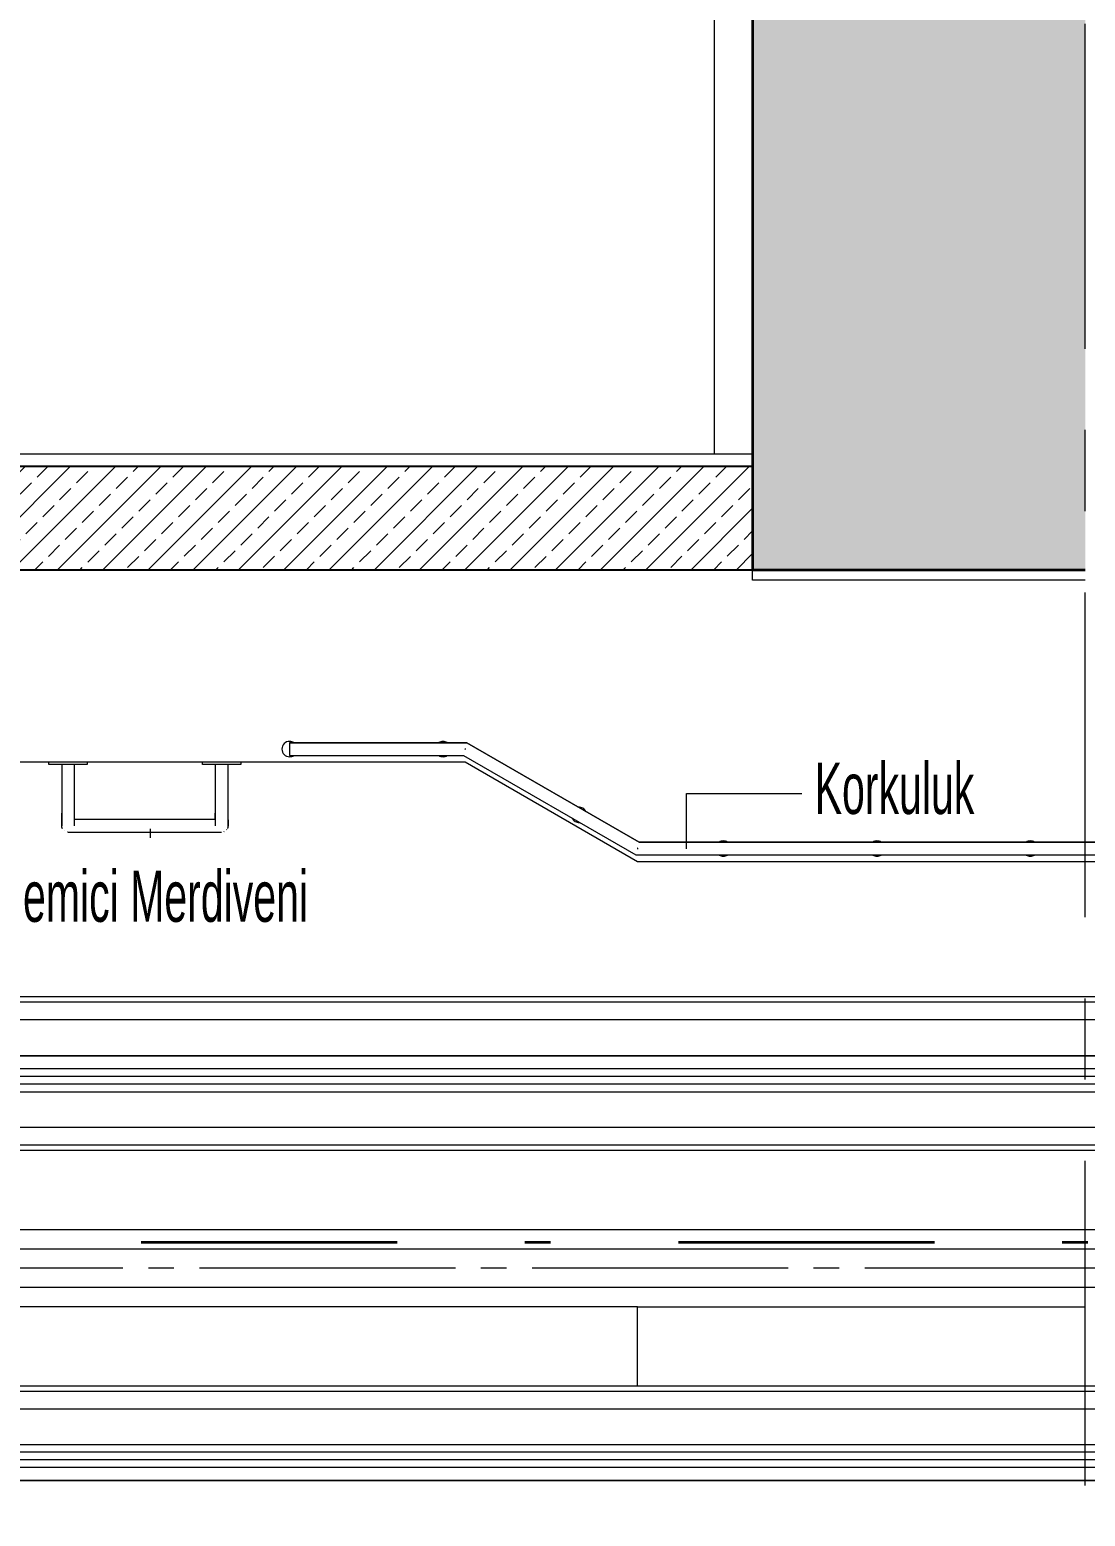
# Model space of a CAD drawing. Header units: metres. Extents: x 8 to 325, y -31 to 15.
# Drawn here: x 115.47 to 119.59, y -17.97 to -12.16 of the extents above; entities that cross this region are included whole.
import ezdxf

# ---------------------------------------------------------------- set-up
doc = ezdxf.new("R2010")
doc.units = ezdxf.units.M
for name, pattern in [('Dash dot', [2.1, 1, -0.5, 0.1, -0.5]), ('Grid Line', [2.2225, 1.27, -0.3175, 0.3175, -0.3175]), ('HAT AKSI', [1.12, 1, -0.06, 0, -0.06])]:
    doc.linetypes.add(name, pattern=pattern)
for name, color, linetype, lineweight in [('A-DETY-AKS', 7, 'Continuous', 9), ('A-DETY-ETKT', 7, 'Continuous', 9), ('A-DETY-YAZI', 7, 'Continuous', 9), ('A-DOSM', 7, 'Continuous', 9), ('A-DUVR', 7, 'Continuous', 9), ('A-DUVR-TARM', 7, 'Continuous', 35), ('A-KORK', 7, 'Continuous', 9), ('A-MODL', 7, 'Continuous', 9), ('A-ÇZGI-INCE', 7, 'Continuous', 9)]:
    doc.layers.add(name, color=color, linetype=linetype, lineweight=lineweight)
doc.layers.add('A-ÇZGI', color=7, linetype='Continuous', lineweight=9, true_color=0x00a600)
doc.styles.add('Arial Narrow_1', font='ARIALN.TTF', dxfattribs={"width": 0.7, "height": 0.2})
pattern_1 = [(45, (0, 0), (-0.08845199, 0.08845199), []), (45, (0.08846, 0), (-0.08845199, 0.08845199), [0.06255, -0.03127])]

# ---------------------------------------------------------------- blocks, each defined once
blk = doc.blocks.new('A TÜNELİ - A TÜNELİ-4331034-_1_13_4_13_ PERON KATI _FFL_')
at = {"layer": 'A-MODL', "true_color": 0x787878}
h = blk.add_hatch(dxfattribs=at)
h.set_pattern_fill('FP_112', color=8, style=0, pattern_type=2)
h.set_pattern_definition(pattern_1)
h.paths.add_polyline_path([(-195.3, -19.9341), (-186.5, -19.9341), (-186.5, -19.5302), (-195.3, -19.5302), (-195.3, -19.72)])
h.paths.add_polyline_path([(-186.65, -14.2698), (-186.5, -14.2698), (-186.5, -13.866), (-195.3, -13.866), (-195.3, -14.2698), (-187.0903, -14.2698)])
at = {"layer": 'A-MODL', "color": 8, "true_color": 0x808080}
blk.add_line((-186.5, -13.8183), (-195.3, -13.8183), dxfattribs=at)
at = {"layer": 'A-MODL', "lineweight": 25}
for p, q in [((-186.5, -13.866), (-195.3, -13.866)), ((-186.5, -14.2698), (-186.5, -13.866)), ((-195.3, -14.2698), (-186.5, -14.2698))]:
    blk.add_line(p, q, dxfattribs=at)
blk = doc.blocks.new('IC-TKN-M7-S23-000-10-A1-32-K-T-6C-200_rvt-1-_1_13_4_13_ PERON KATI _FFL_')
at = {"layer": 'A-DUVR-TARM', "lineweight": 9, "true_color": 0x787878}
h = blk.add_hatch(dxfattribs=at)
h.set_pattern_fill('FP_112', color=8, style=0, pattern_type=2)
h.set_pattern_definition(pattern_1)
h.paths.add_polyline_path([(-185.2, -22), (-185.2, -19.5302), (-186.5, -19.5302), (-186.5, -22), (-186.3437, -22)])
h.paths.add_polyline_path([(-186.5, -14.2698), (-185.2, -14.2698), (-185.2, -2.7302), (-186.5, -2.7302), (-186.5, -14.1083)])
h.paths.add_polyline_path([(-185.6726, 2.5302), (-185.2, 2.5302), (-185.2, 5), (-186.5, 5), (-186.5, 2.5302), (-186.2267, 2.5302)])
at = {"layer": 'A-DUVR', "lineweight": 35}
for p, q in [((-186.5, -2.7302), (-186.5, -14.2698)), ((-186.5, -14.2698), (-185.2, -14.2698))]:
    blk.add_line(p, q, dxfattribs=at)
at = {"layer": 'A-ÇZGI', "color": 7}
blk.add_line((-186.65, -12.0618), (-186.65, -13.8192), dxfattribs=at)
at = {"layer": 'A-MODL', "color": 8, "lineweight": 9, "true_color": 0x808080}
blk.add_blockref('A TÜNELİ - A TÜNELİ-4331034-_1_13_4_13_ PERON KATI _FFL_', (0, 0), dxfattribs=at)
blk = doc.blocks.new('D1030_70_Ray - Ray-3446562-_1_13_4_13_ PERON KATI _FFL_')
at = {"layer": 'A-ÇZGI', "color": 8, "true_color": 0x808080}
for p, q in [((-195.3, -15.9389), (14.4, -15.9389)), ((-195.3, -15.9589), (14.4, -15.9589)), ((-195.3, -16.0288), (14.4, -16.0288)), ((-195.3, -16.169), (14.4, -16.169)), ((-195.3, -16.1705), (14.4, -16.1705)), ((-195.3, -16.3104), (14.4, -16.3104)), ((-195.3, -16.449), (14.4, -16.449)), ((-195.3, -16.5189), (14.4, -16.5189)), ((-195.3, -16.5389), (14.4, -16.5389)), ((-195.3, -16.849), (-183.0248, -16.849)), ((-195.3, -16.925), (-182.2, -16.925)), ((-195.3, -17.075), (-182.8508, -17.075)), ((-195.3, -17.151), (-186.95, -17.151)), ((-186.95, -17.1529), (-186.95, -17.151)), ((-186.95, -17.4611), (-186.95, -17.1529)), ((-185.2, -17.1529), (-186.95, -17.1529)), ((-195.3, -17.4611), (14.4, -17.4611)), ((-195.3, -17.4811), (14.4, -17.4811)), ((-195.3, -17.551), (14.4, -17.551)), ((-195.3, -17.6896), (-183.061, -17.6896)), ((-195.3, -17.8295), (-183.1501, -17.8295)), ((-195.3, -17.831), (-183.1486, -17.831))]:
    blk.add_line(p, q, dxfattribs=at)
blk = doc.blocks.new('Railing - 50 x 12mm-V64-_1_13_4_13_ PERON KATI _FFL_')
at = {"layer": 'A-KORK'}
for start, end in [(360, 180), (180, 213.08574), (326.91426, 360)]:
    blk.add_arc((0, 0), 0.03, start, end, dxfattribs=at)
blk = doc.blocks.new('Railing - 50 x 12mm-V65-_1_13_4_13_ PERON KATI _FFL_')
at = {"layer": 'A-KORK'}
for start, end in [(146.91426, 180), (360, 33.08574)]:
    blk.add_arc((0, 0), 0.03, start, end, dxfattribs=at)
blk = doc.blocks.new('Railing - 50 x 12mm-V66-_1_13_4_13_ PERON KATI _FFL_')
at = {"layer": 'A-KORK'}
for start, end in [(146.91426, 180), (180, 213.08574), (360, 33.08574), (326.91426, 360)]:
    blk.add_arc((0, 0), 0.03, start, end, dxfattribs=at)
blk = doc.blocks.new('Railing - 50 x 12mm-V67-_1_13_4_13_ PERON KATI _FFL_')
at = {"layer": 'A-KORK'}
for start, end in [(146.91426, 180), (180, 213.08574), (360, 33.08574), (326.91426, 360)]:
    blk.add_arc((0, 0), 0.03, start, end, dxfattribs=at)
blk = doc.blocks.new('Railing - 50 x 12mm-V68-_1_13_4_13_ PERON KATI _FFL_')
at = {"layer": 'A-KORK'}
for start, end in [(146.91426, 180), (180, 213.08574), (360, 33.08574), (326.91426, 360)]:
    blk.add_arc((0, 0), 0.03, start, end, dxfattribs=at)
blk = doc.blocks.new('Railing - 50 x 12mm-V69-_1_13_4_13_ PERON KATI _FFL_')
at = {"layer": 'A-KORK'}
for start, end in [(146.91426, 180), (180, 213.08574), (360, 33.08574), (326.91426, 360)]:
    blk.add_arc((0, 0), 0.03, start, end, dxfattribs=at)
blk = doc.blocks.new('Railing - 50 x 12mm-V70-_1_13_4_13_ PERON KATI _FFL_')
at = {"layer": 'A-KORK'}
for start, end in [(146.91426, 180), (180, 213.08574), (360, 33.08574), (326.91426, 360)]:
    blk.add_arc((0, 0), 0.03, start, end, dxfattribs=at)
blk = doc.blocks.new('Railing - Railing-3772863-_1_13_4_13_ PERON KATI _FFL_')
for name, p, rotation in [('Railing - 50 x 12mm-V64-_1_13_4_13_ PERON KATI _FFL_', (-188.31, -14.9708), 90.00000000000041), ('Railing - 50 x 12mm-V66-_1_13_4_13_ PERON KATI _FFL_', (-187.71, -14.9708), 90.00000000000041), ('Railing - 50 x 12mm-V67-_1_13_4_13_ PERON KATI _FFL_', (-187.1789, -15.2279), 60.00000000000171), ('Railing - 50 x 12mm-V68-_1_13_4_13_ PERON KATI _FFL_', (-186.6143, -15.36), 90.00000000000186), ('Railing - 50 x 12mm-V66-_1_13_4_13_ PERON KATI _FFL_', (-186.0143, -15.36), 90.00000000000186), ('Railing - 50 x 12mm-V66-_1_13_4_13_ PERON KATI _FFL_', (-185.4143, -15.36), 90.00000000000186), ('Railing - 50 x 12mm-V66-_1_13_4_13_ PERON KATI _FFL_', (-184.8143, -15.36), 90.00000000000186), ('Railing - 50 x 12mm-V66-_1_13_4_13_ PERON KATI _FFL_', (-184.2143, -15.36), 90.00000000000186), ('Railing - 50 x 12mm-V66-_1_13_4_13_ PERON KATI _FFL_', (-183.6143, -15.36), 90.00000000000186), ('Railing - 50 x 12mm-V69-_1_13_4_13_ PERON KATI _FFL_', (-183.0143, -15.36), 90.00000000000186), ('Railing - 50 x 12mm-V70-_1_13_4_13_ PERON KATI _FFL_', (-182.4143, -15.36), 90.00000000000186), ('Railing - 50 x 12mm-V65-_1_13_4_13_ PERON KATI _FFL_', (-180.2, -15.36), 90.00000000000186)]:
    blk.add_blockref(name, p, dxfattribs=dict(rotation=rotation))
blk = doc.blocks.new('Top Rail Type - Top Rail_Internal_-3772866-_1_13_4_13_ PERON KATI _FFL_')
at = {"layer": 'A-KORK'}
for p, q in [((-187.6174, -14.9458), (-188.31, -14.9458)), ((-188.31, -14.9685), (-188.31, -14.9731)), ((-188.31, -14.9958), (-187.6308, -14.9958)), ((-187.6308, -14.9958), (-186.9567, -15.385)), ((-186.9433, -15.335), (-187.6174, -14.9458)), ((-180.2, -15.335), (-186.9433, -15.335)), ((-186.9567, -15.385), (-180.2, -15.385))]:
    blk.add_line(p, q, dxfattribs=at)
for points in [[(-187.6235, -14.9685), (-187.6237, -14.9692), (-187.6241, -14.9708), (-187.6245, -14.9724), (-187.6247, -14.9731)], [(-186.9494, -15.3577), (-186.9496, -15.3584), (-186.95, -15.36), (-186.9504, -15.3616), (-186.9506, -15.3623)]]:
    blk.add_open_spline(points, degree=3, dxfattribs=at)
blk = doc.blocks.new('Top Rail Type - Top Rail_Internal_-V71-_1_13_4_13_ PERON KATI _FFL_')
at = {"layer": 'A-KORK'}
for p, q in [((-188.31, -14.9458), (-188.31, -14.9708)), ((-188.31, -14.9458), (-187.6174, -14.9458)), ((-188.31, -14.9717), (-188.31, -14.9958)), ((-188.31, -14.9958), (-187.6308, -14.9958)), ((-187.6308, -14.9958), (-186.9567, -15.385)), ((-187.6174, -14.9458), (-186.9433, -15.335)), ((-186.9433, -15.335), (-180.2, -15.335)), ((-186.9567, -15.385), (-180.2, -15.385))]:
    blk.add_line(p, q, dxfattribs=at)
blk = doc.blocks.new('B1080_80_Gemici Merdiveni1 - Gemici Merdiveni_h_1_50 m-V97-_1_13_4_13_ PERON KATI _FFL_')
at = {"layer": 'A-ÇZGI', "color": 7}
for p, q in [((-0.3201, 0.3649), (-0.3194, 0.3657)), ((-0.31, 0.3729), (-0.3091, 0.3733)), ((0.3, 0.375), (-0.3, 0.375)), ((0.303, 0.3748), (0.304, 0.3747)), ((0.3149, 0.3701), (0.3157, 0.3694)), ((-0.325, 0.3), (-0.325, 0.11)), ((-0.275, 0.325), (0.275, 0.325)), ((-0.275, 0.11), (-0.275, 0.3)), ((0.275, 0.3), (0.275, 0.11)), ((0.325, 0.11), (0.325, 0.3)), ((-0.375, 0.11), (-0.225, 0.11)), ((-0.375, 0.1), (-0.375, 0.11)), ((-0.225, 0.1), (-0.375, 0.1)), ((-0.225, 0.11), (-0.225, 0.1)), ((0.225, 0.11), (0.375, 0.11)), ((0.225, 0.1), (0.225, 0.11)), ((0.375, 0.1), (0.225, 0.1)), ((0.375, 0.11), (0.375, 0.1))]:
    blk.add_line(p, q, dxfattribs=at)
at = {"layer": 'A-ÇZGI', "color": 7, "flags": 128}
for points in [[(-0.325, 0.35), (-0.325, 0.351), (-0.3249, 0.352), (-0.3248, 0.353), (-0.3247, 0.354), (-0.3245, 0.355), (-0.3243, 0.3559), (-0.324, 0.3569), (-0.3237, 0.3579), (-0.3234, 0.3588), (-0.323, 0.3597), (-0.3226, 0.3606)], [(-0.325, 0.35), (-0.325, 0.35), (-0.325, 0.3498), (-0.325, 0.3496), (-0.325, 0.3494), (-0.325, 0.349), (-0.325, 0.3486), (-0.325, 0.3481), (-0.325, 0.3475), (-0.325, 0.3468), (-0.325, 0.3461), (-0.325, 0.3452), (-0.325, 0.3443), (-0.325, 0.3434), (-0.325, 0.3424), (-0.325, 0.3413), (-0.325, 0.3401), (-0.325, 0.3389), (-0.325, 0.3376), (-0.325, 0.3362), (-0.325, 0.3348), (-0.325, 0.3334), (-0.325, 0.3319), (-0.325, 0.3303), (-0.325, 0.3287), (-0.325, 0.327), (-0.325, 0.3253), (-0.325, 0.3236), (-0.325, 0.3218), (-0.325, 0.32), (-0.325, 0.3181), (-0.325, 0.3162), (-0.325, 0.3143), (-0.325, 0.3124), (-0.325, 0.3105), (-0.325, 0.3085), (-0.325, 0.3065), (-0.325, 0.3045), (-0.325, 0.3025), (-0.325, 0.3005), (-0.325, 0.3)], [(-0.325, 0.3266), (-0.325, 0.3282), (-0.325, 0.3299), (-0.325, 0.3314), (-0.325, 0.333), (-0.325, 0.3344), (-0.325, 0.3359), (-0.325, 0.3372), (-0.325, 0.3385), (-0.325, 0.3398), (-0.325, 0.341), (-0.325, 0.3421), (-0.325, 0.3431), (-0.325, 0.3441), (-0.325, 0.345), (-0.325, 0.3458), (-0.325, 0.3466), (-0.325, 0.3473), (-0.325, 0.3479), (-0.325, 0.3484), (-0.325, 0.3489), (-0.325, 0.3493), (-0.325, 0.3496), (-0.325, 0.3498), (-0.325, 0.3499), (-0.325, 0.35), (-0.325, 0.35)], [(-0.275, 0.3), (-0.275, 0.302), (-0.275, 0.304), (-0.275, 0.306), (-0.275, 0.308), (-0.275, 0.3099), (-0.275, 0.3119), (-0.275, 0.3138), (-0.275, 0.3157), (-0.275, 0.3176), (-0.275, 0.3195), (-0.275, 0.3213), (-0.275, 0.3231), (-0.275, 0.3248), (-0.275, 0.3266), (-0.275, 0.3282), (-0.275, 0.3299), (-0.275, 0.3314), (-0.275, 0.333), (-0.275, 0.3344), (-0.275, 0.3359), (-0.275, 0.3372), (-0.275, 0.3385), (-0.275, 0.3398), (-0.275, 0.341), (-0.275, 0.3421), (-0.275, 0.3431), (-0.275, 0.3441), (-0.275, 0.345), (-0.275, 0.3458), (-0.275, 0.3466), (-0.275, 0.3473), (-0.275, 0.3479), (-0.275, 0.3484), (-0.275, 0.3489), (-0.275, 0.3493), (-0.275, 0.3496), (-0.275, 0.3498), (-0.275, 0.3499), (-0.275, 0.35), (-0.275, 0.35)], [(0.275, 0.35), (0.275, 0.35), (0.275, 0.3498), (0.275, 0.3496), (0.275, 0.3494), (0.275, 0.349), (0.275, 0.3486), (0.275, 0.3481), (0.275, 0.3475), (0.275, 0.3468), (0.275, 0.3461), (0.275, 0.3452), (0.275, 0.3443), (0.275, 0.3434), (0.275, 0.3424), (0.275, 0.3413), (0.275, 0.3401), (0.275, 0.3389), (0.275, 0.3376), (0.275, 0.3362), (0.275, 0.3348), (0.275, 0.3334), (0.275, 0.3319), (0.275, 0.3303), (0.275, 0.3287), (0.275, 0.327), (0.275, 0.3253), (0.275, 0.3236), (0.275, 0.3218), (0.275, 0.32), (0.275, 0.3181), (0.275, 0.3162), (0.275, 0.3143), (0.275, 0.3124), (0.275, 0.3105), (0.275, 0.3085), (0.275, 0.3065), (0.275, 0.3045), (0.275, 0.3025), (0.275, 0.3005), (0.275, 0.3)], [(0.3225, 0.3609), (0.3229, 0.36), (0.3233, 0.3591), (0.3236, 0.3581), (0.324, 0.3572), (0.3242, 0.3562), (0.3244, 0.3552), (0.3246, 0.3542), (0.3248, 0.3533), (0.3249, 0.3523), (0.325, 0.3513), (0.325, 0.3503), (0.325, 0.35)], [(0.325, 0.3), (0.325, 0.302), (0.325, 0.304), (0.325, 0.306), (0.325, 0.308), (0.325, 0.3099), (0.325, 0.3119), (0.325, 0.3138), (0.325, 0.3157), (0.325, 0.3176), (0.325, 0.3195), (0.325, 0.3213), (0.325, 0.3231), (0.325, 0.3248), (0.325, 0.3266), (0.325, 0.3282), (0.325, 0.3299), (0.325, 0.3314), (0.325, 0.333), (0.325, 0.3344), (0.325, 0.3359), (0.325, 0.3372), (0.325, 0.3385), (0.325, 0.3398), (0.325, 0.341), (0.325, 0.3421), (0.325, 0.3431), (0.325, 0.3441), (0.325, 0.345), (0.325, 0.3458), (0.325, 0.3466), (0.325, 0.3473), (0.325, 0.3479), (0.325, 0.3484), (0.325, 0.3489), (0.325, 0.3493), (0.325, 0.3496), (0.325, 0.3498), (0.325, 0.3499), (0.325, 0.35), (0.325, 0.35)], [(0.325, 0.35), (0.325, 0.35), (0.325, 0.3498), (0.325, 0.3496), (0.325, 0.3494), (0.325, 0.349), (0.325, 0.3486), (0.325, 0.3481), (0.325, 0.3475), (0.325, 0.3468), (0.325, 0.3461), (0.325, 0.3452), (0.325, 0.3443), (0.325, 0.3434), (0.325, 0.3424), (0.325, 0.3413), (0.325, 0.3401), (0.325, 0.3389), (0.325, 0.3376), (0.325, 0.3362), (0.325, 0.3348), (0.325, 0.3334), (0.325, 0.3319), (0.325, 0.3303), (0.325, 0.3287), (0.325, 0.327), (0.325, 0.3253), (0.325, 0.3236), (0.325, 0.3218)], [(-0.275, 0.325), (-0.275, 0.3236), (-0.275, 0.3218)], [(-0.275, 0.32), (-0.275, 0.3181), (-0.275, 0.3162), (-0.275, 0.3143), (-0.275, 0.3124), (-0.275, 0.3105), (-0.275, 0.3085), (-0.275, 0.3065), (-0.275, 0.3045), (-0.275, 0.3025), (-0.275, 0.3005)], [(0.325, 0.32), (0.325, 0.3181), (0.325, 0.3162), (0.325, 0.3143), (0.325, 0.3124), (0.325, 0.3105), (0.325, 0.3085), (0.325, 0.3065), (0.325, 0.3045), (0.325, 0.3025), (0.325, 0.3005)]]:
    blk.add_lwpolyline(points, dxfattribs=at)

msp = doc.modelspace()

# ---------------------------------------------------------------- linework, layer by layer
at = {"layer": 'A-DETY-AKS', "linetype": 'Grid Line'}
msp.add_line((119.5947, -28.9632), (119.5947, 13.6518), dxfattribs=at)
at = {"layer": 'A-DETY-AKS', "color": 1, "linetype": 'HAT AKSI', "true_color": 0xff0000}
msp.add_line((323.8329, -17), (109.008, -17), dxfattribs=at)
at = {"layer": 'A-DETY-ETKT', "lineweight": 18}
msp.add_line((115.9398, -15.2825), (115.9398, -15.3181), dxfattribs=at)
at = {"layer": 'A-DETY-YAZI'}
for p, q in [((118.0357, -15.1447), (118.4871, -15.1447)), ((118.0357, -15.3614), (118.0357, -15.1447))]:
    msp.add_line(p, q, dxfattribs=at)
at = {"layer": 'A-DOSM'}
for p, q in [((118.2947, -14.31), (118.2947, -14.2698)), ((119.5947, -14.31), (118.2947, -14.31)), ((109.4947, -15.0208), (117.1705, -15.0208)), ((117.1705, -15.0208), (117.8447, -15.41)), ((117.8447, -15.41), (124.5947, -15.41))]:
    msp.add_line(p, q, dxfattribs=at)
at = {"layer": 'A-ÇZGI', "color": 16, "linetype": 'Dash dot', "lineweight": 35, "true_color": 0x800000}
msp.add_line((322.7048, -16.9), (108.4048, -16.9), dxfattribs=at)
at = {"layer": 'A-ÇZGI-INCE'}
for p, q in [((109.4947, -16.22), (319.1947, -16.22)), ((109.4947, -16.25), (319.1947, -16.25)), ((109.4947, -16.28), (319.1947, -16.28)), ((121.7336, -17.72), (109.4947, -17.72)), ((121.6136, -17.75), (109.4947, -17.75)), ((121.6178, -17.78), (109.4947, -17.78))]:
    msp.add_line(p, q, dxfattribs=at)

# ---------------------------------------------------------------- block references
at = {"lineweight": 5}
msp.add_blockref('IC-TKN-M7-S23-000-10-A1-32-K-T-6C-200_rvt-1-_1_13_4_13_ PERON KATI _FFL_', (304.7947, 0), dxfattribs=at)
at = {"layer": 'A-KORK'}
for name in ['Railing - Railing-3772863-_1_13_4_13_ PERON KATI _FFL_', 'Top Rail Type - Top Rail_Internal_-3772866-_1_13_4_13_ PERON KATI _FFL_', 'Top Rail Type - Top Rail_Internal_-V71-_1_13_4_13_ PERON KATI _FFL_']:
    msp.add_blockref(name, (304.7947, 0), dxfattribs=at)
at = {"layer": 'A-ÇZGI', "color": 8, "true_color": 0x808080}
msp.add_blockref('D1030_70_Ray - Ray-3446562-_1_13_4_13_ PERON KATI _FFL_', (304.7947, 0), dxfattribs=at)
at = {"layer": 'A-ÇZGI', "color": 7, "rotation": 180}
msp.add_blockref('B1080_80_Gemici Merdiveni1 - Gemici Merdiveni_h_1_50 m-V97-_1_13_4_13_ PERON KATI _FFL_', (115.9192, -14.9208), dxfattribs=at)

# ---------------------------------------------------------------- texts
at = {"layer": 'A-DETY-ETKT', "insert": (115.9374, -15.5476), "char_height": 0.2, "width": 1.2782, "attachment_point": 5, "line_spacing_factor": 0.949189, "style": 'Arial Narrow_1'}
msp.add_mtext('\\pxqc,t4.445,8.89,13.335,17.78,22.225,26.67,31.115,35.56,40.005,44.45,48.895,53.34,57.785,62.23,66.675,71.12,75.565,80.01,84.455,88.9,93.345,97.79,102.235,106.68,111.125,115.57,120.015,124.46,128.905,133.35,137.795,142.24;{Gemici Merdiveni}', dxfattribs=at)
at = {"layer": 'A-DETY-YAZI', "insert": (118.5371, -15.0245), "char_height": 0.2, "width": 0.659631, "attachment_point": 1, "line_spacing_factor": 0.949189, "style": 'Arial Narrow_1'}
msp.add_mtext('\\pxt0.7,1.4,2.1,2.8,3.5,4.2,4.9,5.6,6.3,7,7.7,8.4,9.1,9.8,10.5,11.2,11.9,12.6,13.3,14,14.7,15.4,16.1,16.8,17.5,18.2,18.9,19.6,20.3,21,21.7,22.4;{Korkuluk}', dxfattribs=at)

doc.saveas('drawing.dxf')
